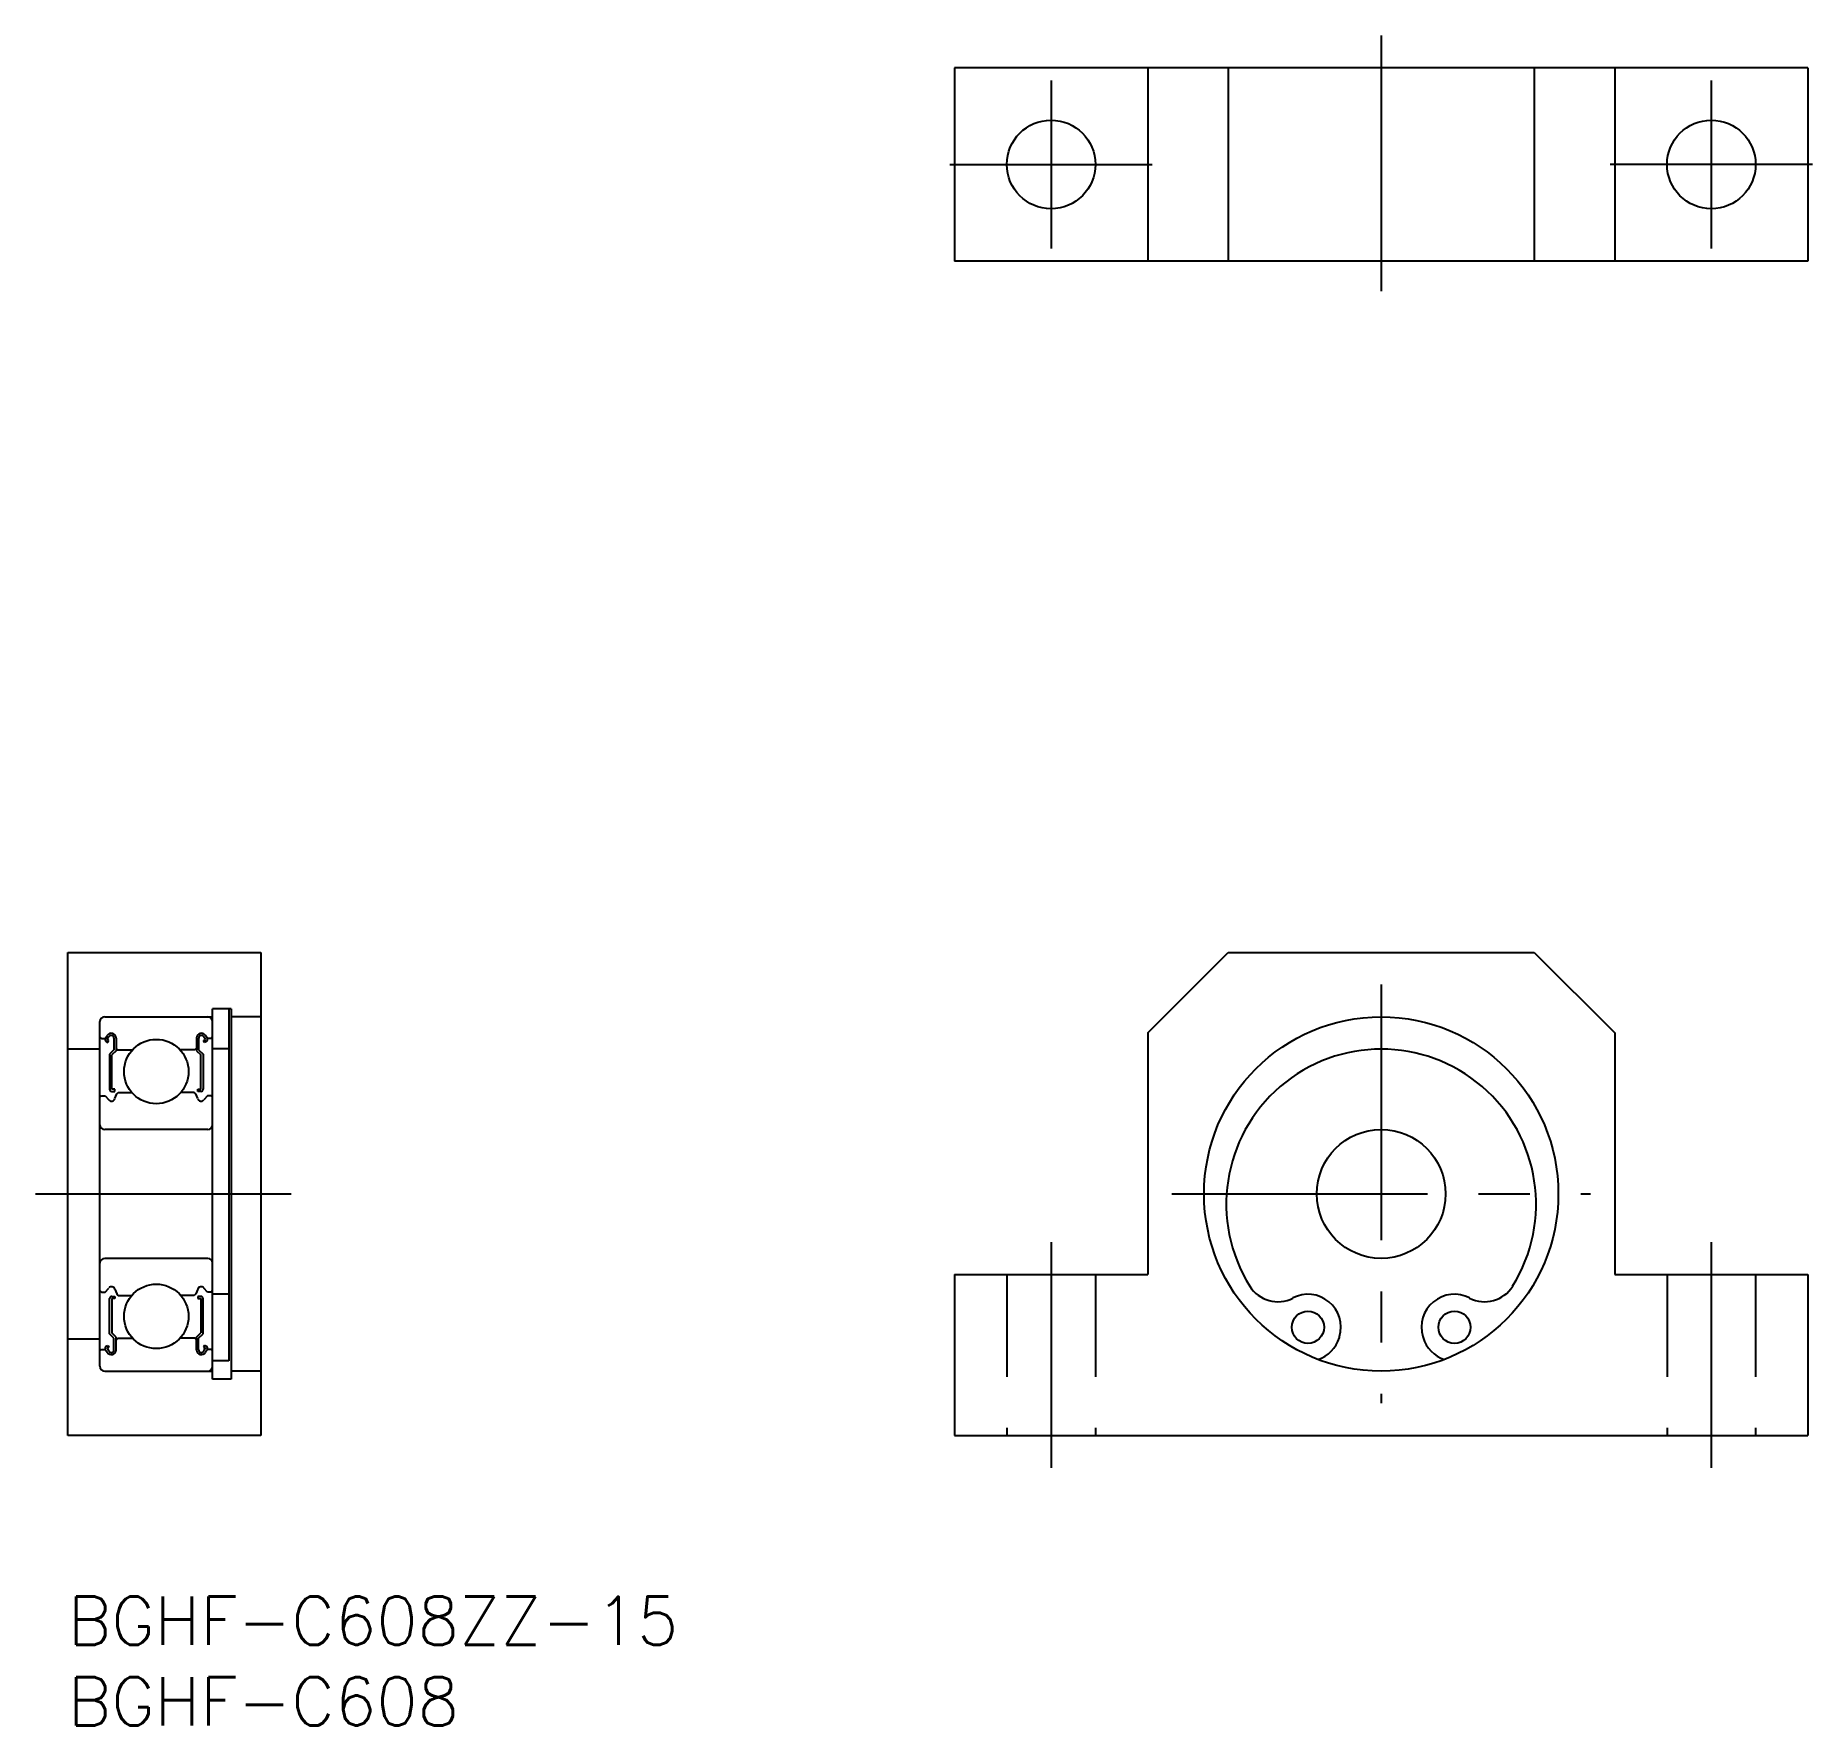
# Model space of a CAD drawing. Extents: x -2 to 108, y -8 to 97.
import ezdxf

# ---------------------------------------------------------------- set-up
doc = ezdxf.new("R2010")
doc.units = 0
doc.header["$LTSCALE"] = 0.5
doc.linetypes.add('CENTER', pattern=[50.8, 31.75, -6.35, 6.35, -6.35])
doc.linetypes.add('DASHED', pattern=[19.05, 12.7, -6.35])
for name, color, linetype in [('MSM_CENTER', 1, 'CENTER'), ('MSM_CONTINUOUS', 7, 'CONTINUOUS'), ('MSM_DASHED', 4, 'DASHED'), ('MSM_PART_NUMBER', 7, 'CONTINUOUS')]:
    doc.layers.add(name, color=color, linetype=linetype)
doc.styles.get("Standard").update_dxf_attribs({"font": 'txt.shx', "height": 1, "bigfont": 'bigfont.shx'})

msp = doc.modelspace()

# ---------------------------------------------------------------- linework, layer by layer
at = {"layer": 'MSM_CENTER'}
for p, q in [((81.57, 96.92), (81.57, 80.92)), ((61.07, 94.14), (61.07, 83.71)), ((102.07, 94.14), (102.07, 83.71)), ((54.79, 88.92), (67.35, 88.92)), ((108.35, 88.92), (95.79, 88.92)), ((81.57, 38), (81.57, 12)), ((-2, 25), (14, 25)), ((68.57, 25), (94.57, 25)), ((61.07, 22), (61.07, 8)), ((102.07, 22), (102.07, 8))]:
    msp.add_line(p, q, dxfattribs=at)
at = {"layer": 'MSM_CONTINUOUS'}
for p, q in [((108.07, 94.92), (55.07, 94.92)), ((55.07, 94.92), (55.07, 82.92)), ((67.07, 94.92), (67.07, 82.92)), ((72.07, 94.92), (72.07, 82.92)), ((91.07, 94.92), (91.07, 82.92)), ((96.07, 94.92), (96.07, 82.92)), ((108.07, 94.92), (108.07, 82.92)), ((108.07, 82.92), (55.07, 82.92)), ((0, 10), (0, 40)), ((0, 40), (12, 40)), ((12, 40), (12, 10)), ((67.07, 35), (72.07, 40)), ((72.07, 40), (91.07, 40)), ((91.07, 40), (96.07, 35)), ((9, 13.5), (9, 36.5)), ((10.15, 36.5), (9, 36.5)), ((10, 36.5), (10, 14.64)), ((10.15, 36.5), (10.15, 13.5)), ((2, 14.3), (2, 35.7)), ((2.3, 36), (9, 36)), ((12, 36), (10.15, 36)), ((2, 34.75), (2.1, 34.65)), ((2.1, 34.65), (2.33, 34.65)), ((2.33, 34.65), (2.44, 34.83)), ((2.38, 34.47), (2.5, 34.4)), ((2.45, 34.58), (2.56, 34.77)), ((2.56, 34.52), (2.45, 34.58)), ((2.5, 34.4), (2.56, 34.52)), ((2.87, 34.68), (2.87, 33.95)), ((3, 34.68), (3, 33.89)), ((8, 34.68), (8, 33.89)), ((8.13, 34.68), (8.13, 33.95)), ((8.55, 34.58), (8.44, 34.77)), ((8.44, 34.52), (8.55, 34.58)), ((8.5, 34.4), (8.44, 34.52)), ((8.62, 34.47), (8.5, 34.4)), ((8.67, 34.65), (8.56, 34.83)), ((8.9, 34.65), (8.67, 34.65)), ((9, 34.75), (8.9, 34.65)), ((67.07, 35), (67.07, 20)), ((96.07, 35), (96.07, 20)), ((0, 34), (2, 34)), ((2.87, 33.95), (2.6, 33.68)), ((2.6, 33.68), (2.6, 31.5)), ((3, 33.89), (2.73, 33.63)), ((2.73, 31.5), (2.73, 33.63)), ((3, 34.05), (3.1, 33.95)), ((3.1, 33.95), (4.02, 33.95)), ((7.9, 33.95), (6.98, 33.95)), ((8, 34.05), (7.9, 33.95)), ((8, 33.89), (8.27, 33.63)), ((8.13, 33.95), (8.4, 33.68)), ((8.27, 31.5), (8.27, 33.63)), ((8.4, 33.68), (8.4, 31.5)), ((10, 34), (9, 34)), ((2, 31), (2.1, 31.1)), ((2.1, 31.1), (2.33, 31.1)), ((2.33, 31.1), (2.55, 30.84)), ((2.93, 31.5), (2.73, 31.5)), ((2.73, 31.36), (2.93, 31.36)), ((2.93, 31.36), (2.93, 31.5)), ((2.93, 30.92), (3.04, 31.21)), ((3.04, 31.21), (3.14, 31.3)), ((3.14, 31.3), (3.98, 31.3)), ((7.86, 31.3), (7.02, 31.3)), ((7.96, 31.21), (7.86, 31.3)), ((8.07, 30.92), (7.96, 31.21)), ((8.07, 31.36), (8.07, 31.5)), ((8.07, 31.5), (8.27, 31.5)), ((8.27, 31.36), (8.07, 31.36)), ((8.67, 31.1), (8.45, 30.84)), ((8.9, 31.1), (8.67, 31.1)), ((9, 31), (8.9, 31.1)), ((8.7, 29), (2.3, 29)), ((0, 22.5), (0, 22.5)), ((8.7, 21), (2.3, 21)), ((55.07, 20), (67.07, 20)), ((55.07, 20), (55.07, 10)), ((96.07, 20), (108.07, 20)), ((108.07, 20), (108.07, 10)), ((2, 19), (2.1, 18.9)), ((2.1, 18.9), (2.33, 18.9)), ((2.33, 18.9), (2.55, 19.16)), ((2.93, 19.08), (3.04, 18.79)), ((3.04, 18.79), (3.14, 18.7)), ((7.96, 18.79), (7.86, 18.7)), ((8.07, 19.08), (7.96, 18.79)), ((8.67, 18.9), (8.45, 19.16)), ((8.9, 18.9), (8.67, 18.9)), ((9, 19), (8.9, 18.9)), ((10, 18.77), (9, 18.77)), ((2.6, 16.32), (2.6, 18.5)), ((2.73, 18.64), (2.93, 18.64)), ((2.93, 18.5), (2.73, 18.5)), ((2.73, 18.5), (2.73, 16.37)), ((2.93, 18.64), (2.93, 18.5)), ((3.14, 18.7), (3.98, 18.7)), ((7.86, 18.7), (7.02, 18.7)), ((8.27, 18.64), (8.07, 18.64)), ((8.07, 18.64), (8.07, 18.5)), ((8.07, 18.5), (8.27, 18.5)), ((8.27, 18.5), (8.27, 16.37)), ((8.4, 16.32), (8.4, 18.5)), ((0, 16), (2, 16)), ((2.38, 15.53), (2.5, 15.6)), ((2.56, 15.48), (2.45, 15.42)), ((2.5, 15.6), (2.56, 15.48)), ((2.87, 16.05), (2.6, 16.32)), ((3, 16.11), (2.73, 16.37)), ((2.87, 15.32), (2.87, 16.05)), ((3, 15.32), (3, 16.11)), ((3, 15.95), (3.1, 16.05)), ((3.1, 16.05), (4.02, 16.05)), ((7.9, 16.05), (6.98, 16.05)), ((8, 15.95), (7.9, 16.05)), ((8, 16.11), (8.27, 16.37)), ((8, 15.32), (8, 16.11)), ((8.13, 16.05), (8.4, 16.32)), ((8.13, 15.32), (8.13, 16.05)), ((8.5, 15.6), (8.44, 15.48)), ((8.44, 15.48), (8.55, 15.42)), ((8.62, 15.53), (8.5, 15.6)), ((78.97, 16.08), (78.99, 16.14)), ((84.15, 16.14), (84.17, 16.08)), ((2, 15.25), (2.1, 15.35)), ((2.1, 15.35), (2.33, 15.35)), ((2.33, 15.35), (2.44, 15.17)), ((2.45, 15.42), (2.56, 15.23)), ((8.55, 15.42), (8.44, 15.23)), ((8.67, 15.35), (8.56, 15.17)), ((8.9, 15.35), (8.67, 15.35)), ((9, 15.25), (8.9, 15.35)), ((10, 14.64), (9, 14.64)), ((2.3, 14), (9, 14)), ((10.15, 13.5), (9, 13.5)), ((12, 14), (10.15, 14)), ((12, 10), (0, 10)), ((55.07, 10), (108.07, 10))]:
    msp.add_line(p, q, dxfattribs=at)
for centre, radius in [((61.07, 88.92), 2.75), ((102.07, 88.92), 2.75), ((81.57, 25), 11), ((5.5, 32.6), 2), ((5.5, 32.6), 2), ((81.57, 25), 4), ((5.5, 17.4), 2), ((5.5, 17.4), 2), ((77.02, 16.72), 1), ((86.12, 16.72), 1)]:
    msp.add_circle(centre, radius, dxfattribs=at)
for centre, radius, start, end in [((2.3, 35.7), 0.3, 90, 180), ((8.7, 35.7), 0.3, 0, 90), ((2.45, 34.58), 0.133, 150.0006, 239.9935), ((2.7, 34.68), 0.299, 0.0015, 150.0049), ((2.7, 34.68), 0.166, 0.0043, 149.9956), ((8.3, 34.68), 0.299, 29.9951, 179.9985), ((8.3, 34.68), 0.166, 30.0044, 179.9957), ((8.55, 34.58), 0.133, 300.0065, 29.9994), ((81.57, 24.37), 9.62, 328.0223, 211.9777), ((2.72, 30.98), 0.224, 219.9977, 343.1657), ((2.73, 31.5), 0.133, 179.9866, 270.0177), ((8.28, 30.98), 0.224, 196.8343, 320.0023), ((8.27, 31.5), 0.133, 269.9823, 0.0134), ((2.3, 29.3), 0.3, 180, 270), ((8.7, 29.3), 0.3, 270, 0), ((2.3, 20.7), 0.3, 90, 180), ((8.7, 20.7), 0.3, 0, 90), ((2.72, 19.02), 0.224, 16.8343, 140.0023), ((8.28, 19.02), 0.224, 39.9977, 163.1657), ((75.15, 20.36), 2.05, 211.9777, 297.2224), ((77.02, 16.72), 2.05, 343.7466, 117.2224), ((86.12, 16.72), 2.05, 62.7776, 196.2534), ((88, 20.36), 2.05, 242.7776, 328.0223), ((2.73, 18.5), 0.133, 89.9823, 180.0134), ((8.27, 18.5), 0.133, 359.9866, 90.0177), ((2.45, 15.42), 0.133, 120.0065, 209.9994), ((8.55, 15.42), 0.133, 330.0006, 59.9935), ((77.05, 16.64), 2, 286.8489, 343.7466), ((86.09, 16.64), 2, 196.2534, 253.1511), ((2.7, 15.32), 0.299, 209.9951, 359.9985), ((2.7, 15.32), 0.166, 210.0044, 359.9957), ((8.3, 15.32), 0.299, 180.0015, 330.0049), ((8.3, 15.32), 0.166, 180.0043, 329.9956), ((2.3, 14.3), 0.3, 180, 270), ((8.7, 14.3), 0.3, 270, 0)]:
    msp.add_arc(centre, radius, start, end, dxfattribs=at)
at = {"layer": 'MSM_DASHED'}
for p, q in [((58.32, 20), (58.32, 10)), ((63.82, 20), (63.82, 10)), ((99.32, 20), (99.32, 10)), ((104.82, 20), (104.82, 10))]:
    msp.add_line(p, q, dxfattribs=at)

# ---------------------------------------------------------------- texts
at = {"layer": 'MSM_PART_NUMBER'}
for s, p in [('BGHF-C608ZZ-15', (0, -3)), ('BGHF-C608', (0, -8))]:
    msp.add_text(s, height=3, dxfattribs=at).set_placement(p)

doc.saveas('drawing.dxf')
